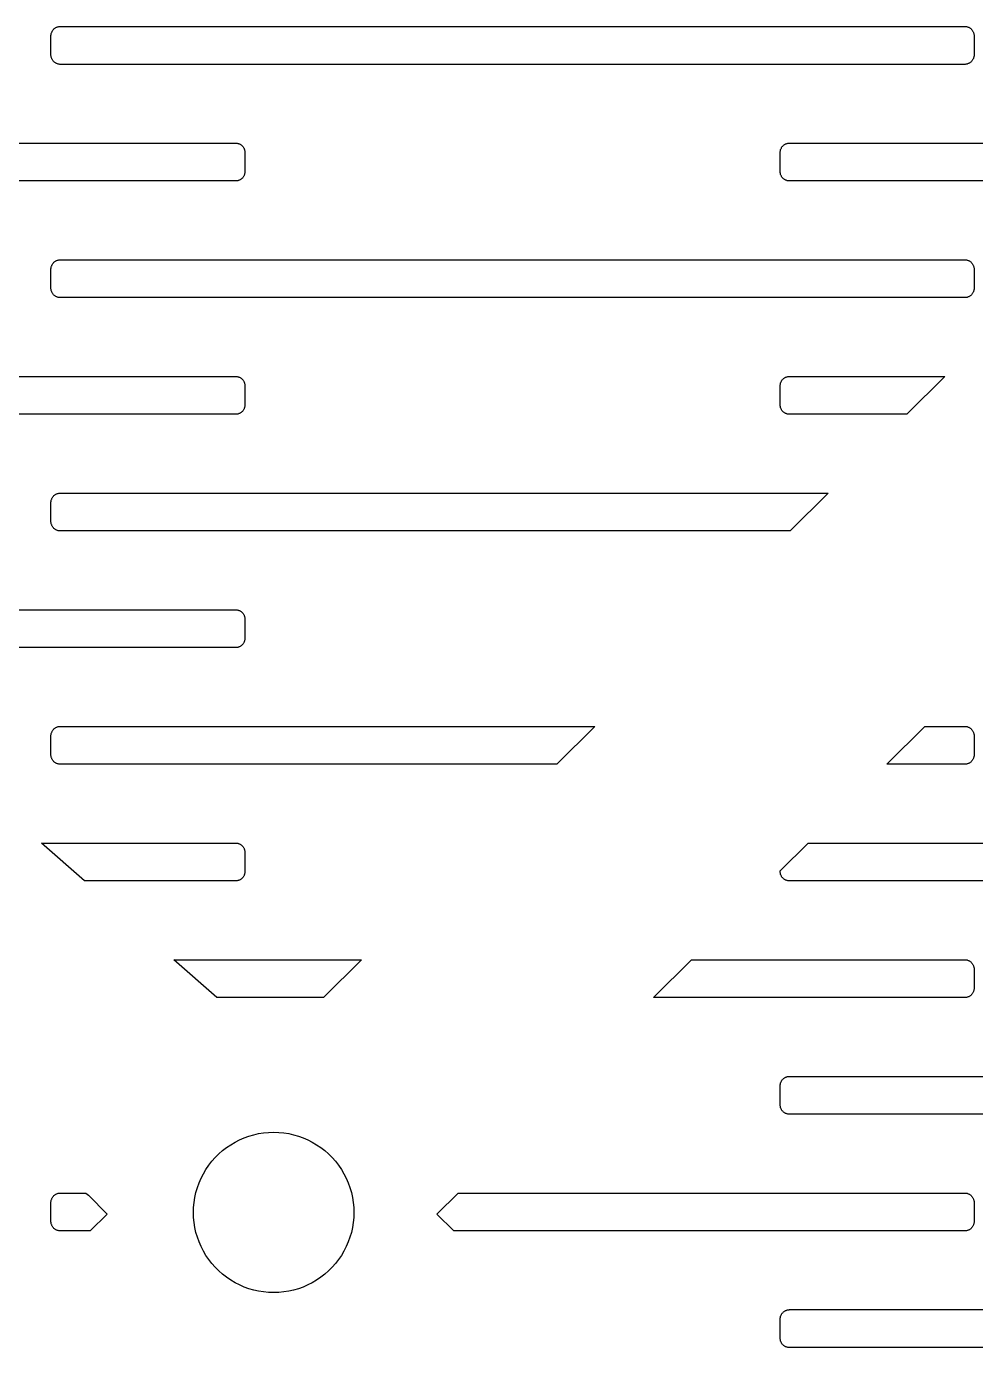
# Model space of a CAD drawing. Header units: metres. Extents: x -216 to 216, y -216 to 216.
# Drawn here: x 104.84 to 137.38, y 108.68 to 153.98 of the extents above; entities that cross this region are included whole.
import ezdxf

# ---------------------------------------------------------------- set-up
doc = ezdxf.new("R2010")
doc.units = ezdxf.units.M

msp = doc.modelspace()

# ---------------------------------------------------------------- linework, layer by layer
for p, q in [((105.678, 153.673), (105.68, 153.694)), ((105.678, 153.653), (105.678, 153.673)), ((105.678, 153.003), (105.678, 153.653)), ((105.68, 153.694), (105.684, 153.714)), ((105.684, 153.714), (105.688, 153.734)), ((105.688, 153.734), (105.694, 153.753)), ((105.694, 153.753), (105.701, 153.772)), ((105.701, 153.772), (105.709, 153.791)), ((105.709, 153.791), (105.718, 153.809)), ((105.718, 153.809), (105.728, 153.827)), ((105.728, 153.827), (105.74, 153.844)), ((105.74, 153.844), (105.752, 153.86)), ((105.752, 153.86), (105.766, 153.875)), ((105.766, 153.875), (105.78, 153.89)), ((105.78, 153.89), (105.796, 153.903)), ((105.796, 153.903), (105.812, 153.916)), ((105.812, 153.916), (105.829, 153.927)), ((105.829, 153.927), (105.846, 153.938)), ((105.846, 153.938), (105.864, 153.947)), ((105.864, 153.947), (105.883, 153.955)), ((105.883, 153.955), (105.902, 153.962)), ((105.902, 153.962), (105.922, 153.968)), ((105.922, 153.968), (105.942, 153.972)), ((105.942, 153.972), (105.962, 153.975)), ((105.962, 153.975), (105.982, 153.977)), ((105.982, 153.977), (106.003, 153.978)), ((106.003, 153.978), (137.003, 153.978)), ((137.003, 153.978), (137.023, 153.977)), ((137.023, 153.977), (137.044, 153.975)), ((137.044, 153.975), (137.064, 153.972)), ((137.064, 153.972), (137.084, 153.968)), ((137.084, 153.968), (137.103, 153.962)), ((137.103, 153.962), (137.122, 153.955)), ((137.122, 153.955), (137.141, 153.947)), ((137.141, 153.947), (137.159, 153.938)), ((137.159, 153.938), (137.177, 153.927)), ((137.177, 153.927), (137.194, 153.916)), ((137.194, 153.916), (137.21, 153.903)), ((137.21, 153.903), (137.225, 153.89)), ((137.225, 153.89), (137.24, 153.875)), ((137.24, 153.875), (137.253, 153.86)), ((137.253, 153.86), (137.266, 153.844)), ((137.266, 153.844), (137.277, 153.827)), ((137.277, 153.827), (137.288, 153.809)), ((137.288, 153.809), (137.297, 153.791)), ((137.297, 153.791), (137.305, 153.772)), ((137.305, 153.772), (137.312, 153.753)), ((137.312, 153.753), (137.318, 153.734)), ((137.318, 153.734), (137.322, 153.714)), ((137.322, 153.714), (137.325, 153.694)), ((137.325, 153.694), (137.327, 153.673)), ((137.327, 153.673), (137.328, 153.653)), ((137.328, 153.653), (137.328, 153.003)), ((105.678, 152.982), (105.678, 153.003)), ((105.68, 152.962), (105.678, 152.982)), ((105.684, 152.942), (105.68, 152.962)), ((105.688, 152.922), (105.684, 152.942)), ((105.694, 152.902), (105.688, 152.922)), ((105.701, 152.883), (105.694, 152.902)), ((105.709, 152.864), (105.701, 152.883)), ((105.718, 152.846), (105.709, 152.864)), ((105.728, 152.829), (105.718, 152.846)), ((105.74, 152.812), (105.728, 152.829)), ((105.752, 152.796), (105.74, 152.812)), ((105.766, 152.78), (105.752, 152.796)), ((105.78, 152.766), (105.766, 152.78)), ((105.796, 152.752), (105.78, 152.766)), ((105.812, 152.74), (105.796, 152.752)), ((105.829, 152.728), (105.812, 152.74)), ((105.846, 152.718), (105.829, 152.728)), ((105.864, 152.709), (105.846, 152.718)), ((105.883, 152.701), (105.864, 152.709)), ((105.902, 152.694), (105.883, 152.701)), ((105.922, 152.688), (105.902, 152.694)), ((105.942, 152.684), (105.922, 152.688)), ((105.962, 152.68), (105.942, 152.684)), ((105.982, 152.678), (105.962, 152.68)), ((106.003, 152.678), (105.982, 152.678)), ((137.003, 152.678), (106.003, 152.678)), ((137.023, 152.678), (137.003, 152.678)), ((137.044, 152.68), (137.023, 152.678)), ((137.064, 152.684), (137.044, 152.68)), ((137.084, 152.688), (137.064, 152.684)), ((137.103, 152.694), (137.084, 152.688)), ((137.122, 152.701), (137.103, 152.694)), ((137.141, 152.709), (137.122, 152.701)), ((137.159, 152.718), (137.141, 152.709)), ((137.177, 152.728), (137.159, 152.718)), ((137.194, 152.74), (137.177, 152.728)), ((137.21, 152.752), (137.194, 152.74)), ((137.225, 152.766), (137.21, 152.752)), ((137.24, 152.78), (137.225, 152.766)), ((137.253, 152.796), (137.24, 152.78)), ((137.266, 152.812), (137.253, 152.796)), ((137.277, 152.829), (137.266, 152.812)), ((137.288, 152.846), (137.277, 152.829)), ((137.297, 152.864), (137.288, 152.846)), ((137.305, 152.883), (137.297, 152.864)), ((137.312, 152.902), (137.305, 152.883)), ((137.318, 152.922), (137.312, 152.902)), ((137.322, 152.942), (137.318, 152.922)), ((137.325, 152.962), (137.322, 152.942)), ((137.327, 152.982), (137.325, 152.962)), ((137.328, 153.003), (137.327, 152.982)), ((81.0028, 149.978), (112.003, 149.978)), ((112.003, 149.978), (112.023, 149.977)), ((112.023, 149.977), (112.044, 149.975)), ((112.044, 149.975), (112.064, 149.972)), ((112.064, 149.972), (112.084, 149.968)), ((112.084, 149.968), (112.103, 149.962)), ((112.103, 149.962), (112.122, 149.955)), ((112.122, 149.955), (112.141, 149.947)), ((112.141, 149.947), (112.159, 149.938)), ((130.846, 149.938), (130.864, 149.947)), ((130.864, 149.947), (130.883, 149.955)), ((130.883, 149.955), (130.902, 149.962)), ((130.902, 149.962), (130.922, 149.968)), ((130.922, 149.968), (130.942, 149.972)), ((130.942, 149.972), (130.962, 149.975)), ((130.962, 149.975), (130.982, 149.977)), ((130.982, 149.977), (131.003, 149.978)), ((131.003, 149.978), (143.464, 149.978)), ((112.159, 149.938), (112.177, 149.927)), ((112.177, 149.927), (112.194, 149.916)), ((112.194, 149.916), (112.21, 149.903)), ((112.21, 149.903), (112.225, 149.89)), ((112.225, 149.89), (112.24, 149.875)), ((112.24, 149.875), (112.253, 149.86)), ((112.253, 149.86), (112.266, 149.844)), ((112.266, 149.844), (112.277, 149.827)), ((112.277, 149.827), (112.288, 149.809)), ((112.288, 149.809), (112.297, 149.791)), ((112.297, 149.791), (112.305, 149.772)), ((112.305, 149.772), (112.312, 149.753)), ((112.312, 149.753), (112.318, 149.734)), ((112.318, 149.734), (112.322, 149.714)), ((112.322, 149.714), (112.325, 149.694)), ((112.325, 149.694), (112.327, 149.673)), ((112.327, 149.673), (112.328, 149.653)), ((112.328, 149.653), (112.328, 149.003)), ((130.678, 149.673), (130.68, 149.694)), ((130.678, 149.653), (130.678, 149.673)), ((130.678, 149.003), (130.678, 149.653)), ((130.68, 149.694), (130.684, 149.714)), ((130.684, 149.714), (130.688, 149.734)), ((130.688, 149.734), (130.694, 149.753)), ((130.694, 149.753), (130.701, 149.772)), ((130.701, 149.772), (130.709, 149.791)), ((130.709, 149.791), (130.718, 149.809)), ((130.718, 149.809), (130.728, 149.827)), ((130.728, 149.827), (130.74, 149.844)), ((130.74, 149.844), (130.752, 149.86)), ((130.752, 149.86), (130.766, 149.875)), ((130.766, 149.875), (130.78, 149.89)), ((130.78, 149.89), (130.796, 149.903)), ((130.796, 149.903), (130.812, 149.916)), ((130.812, 149.916), (130.829, 149.927)), ((130.829, 149.927), (130.846, 149.938)), ((112.003, 148.678), (81.0028, 148.678)), ((112.023, 148.678), (112.003, 148.678)), ((112.044, 148.68), (112.023, 148.678)), ((112.064, 148.684), (112.044, 148.68)), ((112.084, 148.688), (112.064, 148.684)), ((112.103, 148.694), (112.084, 148.688)), ((112.122, 148.701), (112.103, 148.694)), ((112.141, 148.709), (112.122, 148.701)), ((112.159, 148.718), (112.141, 148.709)), ((112.177, 148.728), (112.159, 148.718)), ((112.194, 148.74), (112.177, 148.728)), ((112.21, 148.752), (112.194, 148.74)), ((112.225, 148.766), (112.21, 148.752)), ((112.24, 148.78), (112.225, 148.766)), ((112.253, 148.796), (112.24, 148.78)), ((112.266, 148.812), (112.253, 148.796)), ((112.277, 148.829), (112.266, 148.812)), ((112.288, 148.846), (112.277, 148.829)), ((112.297, 148.864), (112.288, 148.846)), ((112.305, 148.883), (112.297, 148.864)), ((112.312, 148.902), (112.305, 148.883)), ((112.318, 148.922), (112.312, 148.902)), ((112.322, 148.942), (112.318, 148.922)), ((112.325, 148.962), (112.322, 148.942)), ((112.327, 148.982), (112.325, 148.962)), ((112.328, 149.003), (112.327, 148.982)), ((130.678, 148.982), (130.678, 149.003)), ((130.68, 148.962), (130.678, 148.982)), ((130.684, 148.942), (130.68, 148.962)), ((130.688, 148.922), (130.684, 148.942)), ((130.694, 148.902), (130.688, 148.922)), ((130.701, 148.883), (130.694, 148.902)), ((130.709, 148.864), (130.701, 148.883)), ((130.718, 148.846), (130.709, 148.864)), ((130.728, 148.829), (130.718, 148.846)), ((130.74, 148.812), (130.728, 148.829)), ((130.752, 148.796), (130.74, 148.812)), ((130.766, 148.78), (130.752, 148.796)), ((130.78, 148.766), (130.766, 148.78)), ((130.796, 148.752), (130.78, 148.766)), ((130.812, 148.74), (130.796, 148.752)), ((130.829, 148.728), (130.812, 148.74)), ((130.846, 148.718), (130.829, 148.728)), ((130.864, 148.709), (130.846, 148.718)), ((130.883, 148.701), (130.864, 148.709)), ((130.902, 148.694), (130.883, 148.701)), ((130.922, 148.688), (130.902, 148.694)), ((130.942, 148.684), (130.922, 148.688)), ((130.962, 148.68), (130.942, 148.684)), ((130.982, 148.678), (130.962, 148.68)), ((131.003, 148.678), (130.982, 148.678)), ((143.021, 148.678), (131.003, 148.678)), ((105.752, 145.86), (105.766, 145.875)), ((105.766, 145.875), (105.78, 145.89)), ((105.78, 145.89), (105.796, 145.903)), ((105.796, 145.903), (105.812, 145.916)), ((105.812, 145.916), (105.829, 145.927)), ((105.829, 145.927), (105.846, 145.938)), ((105.846, 145.938), (105.864, 145.947)), ((105.864, 145.947), (105.883, 145.955)), ((105.883, 145.955), (105.902, 145.962)), ((105.902, 145.962), (105.922, 145.968)), ((105.922, 145.968), (105.942, 145.972)), ((105.942, 145.972), (105.962, 145.975)), ((105.962, 145.975), (105.982, 145.977)), ((105.982, 145.977), (106.003, 145.978)), ((106.003, 145.978), (137.003, 145.978)), ((137.003, 145.978), (137.023, 145.977)), ((137.023, 145.977), (137.044, 145.975)), ((137.044, 145.975), (137.064, 145.972)), ((137.064, 145.972), (137.084, 145.968)), ((137.084, 145.968), (137.103, 145.962)), ((137.103, 145.962), (137.122, 145.955)), ((137.122, 145.955), (137.141, 145.947)), ((137.141, 145.947), (137.159, 145.938)), ((137.159, 145.938), (137.177, 145.927)), ((137.177, 145.927), (137.194, 145.916)), ((137.194, 145.916), (137.21, 145.903)), ((137.21, 145.903), (137.225, 145.89)), ((137.225, 145.89), (137.24, 145.875)), ((137.24, 145.875), (137.253, 145.86)), ((105.678, 145.673), (105.68, 145.694)), ((105.678, 145.653), (105.678, 145.673)), ((105.678, 145.003), (105.678, 145.653)), ((105.68, 145.694), (105.684, 145.714)), ((105.684, 145.714), (105.688, 145.734)), ((105.688, 145.734), (105.694, 145.753)), ((105.694, 145.753), (105.701, 145.772)), ((105.701, 145.772), (105.709, 145.791)), ((105.709, 145.791), (105.718, 145.809)), ((105.718, 145.809), (105.728, 145.827)), ((105.728, 145.827), (105.74, 145.844)), ((105.74, 145.844), (105.752, 145.86)), ((137.253, 145.86), (137.266, 145.844)), ((137.266, 145.844), (137.277, 145.827)), ((137.277, 145.827), (137.288, 145.809)), ((137.288, 145.809), (137.297, 145.791)), ((137.297, 145.791), (137.305, 145.772)), ((137.305, 145.772), (137.312, 145.753)), ((137.312, 145.753), (137.318, 145.734)), ((137.318, 145.734), (137.322, 145.714)), ((137.322, 145.714), (137.325, 145.694)), ((137.325, 145.694), (137.327, 145.673)), ((137.327, 145.673), (137.328, 145.653)), ((137.328, 145.653), (137.328, 145.003)), ((105.678, 144.982), (105.678, 145.003)), ((105.68, 144.962), (105.678, 144.982)), ((105.684, 144.942), (105.68, 144.962)), ((137.325, 144.962), (137.322, 144.942)), ((137.327, 144.982), (137.325, 144.962)), ((137.328, 145.003), (137.327, 144.982)), ((105.688, 144.922), (105.684, 144.942)), ((105.694, 144.902), (105.688, 144.922)), ((105.701, 144.883), (105.694, 144.902)), ((105.709, 144.864), (105.701, 144.883)), ((105.718, 144.846), (105.709, 144.864)), ((105.728, 144.829), (105.718, 144.846)), ((105.74, 144.812), (105.728, 144.829)), ((105.752, 144.796), (105.74, 144.812)), ((105.766, 144.78), (105.752, 144.796)), ((105.78, 144.766), (105.766, 144.78)), ((105.796, 144.752), (105.78, 144.766)), ((105.812, 144.74), (105.796, 144.752)), ((105.829, 144.728), (105.812, 144.74)), ((105.846, 144.718), (105.829, 144.728)), ((105.864, 144.709), (105.846, 144.718)), ((105.883, 144.701), (105.864, 144.709)), ((105.902, 144.694), (105.883, 144.701)), ((105.922, 144.688), (105.902, 144.694)), ((105.942, 144.684), (105.922, 144.688)), ((105.962, 144.68), (105.942, 144.684)), ((105.982, 144.678), (105.962, 144.68)), ((106.003, 144.678), (105.982, 144.678)), ((137.003, 144.678), (106.003, 144.678)), ((137.023, 144.678), (137.003, 144.678)), ((137.044, 144.68), (137.023, 144.678)), ((137.064, 144.684), (137.044, 144.68)), ((137.084, 144.688), (137.064, 144.684)), ((137.103, 144.694), (137.084, 144.688)), ((137.122, 144.701), (137.103, 144.694)), ((137.141, 144.709), (137.122, 144.701)), ((137.159, 144.718), (137.141, 144.709)), ((137.177, 144.728), (137.159, 144.718)), ((137.194, 144.74), (137.177, 144.728)), ((137.21, 144.752), (137.194, 144.74)), ((137.225, 144.766), (137.21, 144.752)), ((137.24, 144.78), (137.225, 144.766)), ((137.253, 144.796), (137.24, 144.78)), ((137.266, 144.812), (137.253, 144.796)), ((137.277, 144.829), (137.266, 144.812)), ((137.288, 144.846), (137.277, 144.829)), ((137.297, 144.864), (137.288, 144.846)), ((137.305, 144.883), (137.297, 144.864)), ((137.312, 144.902), (137.305, 144.883)), ((137.318, 144.922), (137.312, 144.902)), ((137.322, 144.942), (137.318, 144.922)), ((82.4306, 141.978), (112.003, 141.978)), ((112.003, 141.978), (112.023, 141.977)), ((112.023, 141.977), (112.044, 141.975)), ((112.044, 141.975), (112.064, 141.972)), ((112.064, 141.972), (112.084, 141.968)), ((112.084, 141.968), (112.103, 141.962)), ((112.103, 141.962), (112.122, 141.955)), ((112.122, 141.955), (112.141, 141.947)), ((112.141, 141.947), (112.159, 141.938)), ((112.159, 141.938), (112.177, 141.927)), ((112.177, 141.927), (112.194, 141.916)), ((112.194, 141.916), (112.21, 141.903)), ((112.21, 141.903), (112.225, 141.89)), ((112.225, 141.89), (112.24, 141.875)), ((112.24, 141.875), (112.253, 141.86)), ((112.253, 141.86), (112.266, 141.844)), ((112.266, 141.844), (112.277, 141.827)), ((112.277, 141.827), (112.288, 141.809)), ((112.288, 141.809), (112.297, 141.791)), ((112.297, 141.791), (112.305, 141.772)), ((130.701, 141.772), (130.709, 141.791)), ((130.709, 141.791), (130.718, 141.809)), ((130.718, 141.809), (130.728, 141.827)), ((130.728, 141.827), (130.74, 141.844)), ((130.74, 141.844), (130.752, 141.86)), ((130.752, 141.86), (130.766, 141.875)), ((130.766, 141.875), (130.78, 141.89)), ((130.78, 141.89), (130.796, 141.903)), ((130.796, 141.903), (130.812, 141.916)), ((130.812, 141.916), (130.829, 141.927)), ((130.829, 141.927), (130.846, 141.938)), ((130.846, 141.938), (130.864, 141.947)), ((130.864, 141.947), (130.883, 141.955)), ((130.883, 141.955), (130.902, 141.962)), ((130.902, 141.962), (130.922, 141.968)), ((130.922, 141.968), (130.942, 141.972)), ((130.942, 141.972), (130.962, 141.975)), ((130.962, 141.975), (130.982, 141.977)), ((130.982, 141.977), (131.003, 141.978)), ((131.003, 141.978), (136.321, 141.978)), ((136.321, 141.978), (135.021, 140.678)), ((112.305, 141.772), (112.312, 141.753)), ((112.312, 141.753), (112.318, 141.734)), ((112.318, 141.734), (112.322, 141.714)), ((112.322, 141.714), (112.325, 141.694)), ((112.325, 141.694), (112.327, 141.673)), ((112.327, 141.673), (112.328, 141.653)), ((112.328, 141.653), (112.328, 141.003)), ((130.678, 141.673), (130.68, 141.694)), ((130.678, 141.653), (130.678, 141.673)), ((130.678, 141.003), (130.678, 141.653)), ((130.68, 141.694), (130.684, 141.714)), ((130.684, 141.714), (130.688, 141.734)), ((130.688, 141.734), (130.694, 141.753)), ((130.694, 141.753), (130.701, 141.772)), ((112.312, 140.902), (112.305, 140.883)), ((112.318, 140.922), (112.312, 140.902)), ((112.322, 140.942), (112.318, 140.922)), ((112.325, 140.962), (112.322, 140.942)), ((112.327, 140.982), (112.325, 140.962)), ((112.328, 141.003), (112.327, 140.982)), ((130.678, 140.982), (130.678, 141.003)), ((130.68, 140.962), (130.678, 140.982)), ((130.684, 140.942), (130.68, 140.962)), ((130.688, 140.922), (130.684, 140.942)), ((130.694, 140.902), (130.688, 140.922)), ((130.701, 140.883), (130.694, 140.902)), ((112.003, 140.678), (84.6288, 140.678)), ((112.023, 140.678), (112.003, 140.678)), ((112.044, 140.68), (112.023, 140.678)), ((112.064, 140.684), (112.044, 140.68)), ((112.084, 140.688), (112.064, 140.684)), ((112.103, 140.694), (112.084, 140.688)), ((112.122, 140.701), (112.103, 140.694)), ((112.141, 140.709), (112.122, 140.701)), ((112.159, 140.718), (112.141, 140.709)), ((112.177, 140.728), (112.159, 140.718)), ((112.194, 140.74), (112.177, 140.728)), ((112.21, 140.752), (112.194, 140.74)), ((112.225, 140.766), (112.21, 140.752)), ((112.24, 140.78), (112.225, 140.766)), ((112.253, 140.796), (112.24, 140.78)), ((112.266, 140.812), (112.253, 140.796)), ((112.277, 140.829), (112.266, 140.812)), ((112.288, 140.846), (112.277, 140.829)), ((112.297, 140.864), (112.288, 140.846)), ((112.305, 140.883), (112.297, 140.864)), ((130.709, 140.864), (130.701, 140.883)), ((130.718, 140.846), (130.709, 140.864)), ((130.728, 140.829), (130.718, 140.846)), ((130.74, 140.812), (130.728, 140.829)), ((130.752, 140.796), (130.74, 140.812)), ((130.766, 140.78), (130.752, 140.796)), ((130.78, 140.766), (130.766, 140.78)), ((130.796, 140.752), (130.78, 140.766)), ((130.812, 140.74), (130.796, 140.752)), ((130.829, 140.728), (130.812, 140.74)), ((130.846, 140.718), (130.829, 140.728)), ((130.864, 140.709), (130.846, 140.718)), ((130.883, 140.701), (130.864, 140.709)), ((130.902, 140.694), (130.883, 140.701)), ((130.922, 140.688), (130.902, 140.694)), ((130.942, 140.684), (130.922, 140.688)), ((130.962, 140.68), (130.942, 140.684)), ((130.982, 140.678), (130.962, 140.68)), ((131.003, 140.678), (130.982, 140.678)), ((135.021, 140.678), (131.003, 140.678)), ((105.68, 137.694), (105.684, 137.714)), ((105.684, 137.714), (105.688, 137.734)), ((105.688, 137.734), (105.694, 137.753)), ((105.694, 137.753), (105.701, 137.772)), ((105.701, 137.772), (105.709, 137.791)), ((105.709, 137.791), (105.718, 137.809)), ((105.718, 137.809), (105.728, 137.827)), ((105.728, 137.827), (105.74, 137.844)), ((105.74, 137.844), (105.752, 137.86)), ((105.752, 137.86), (105.766, 137.875)), ((105.766, 137.875), (105.78, 137.89)), ((105.78, 137.89), (105.796, 137.903)), ((105.796, 137.903), (105.812, 137.916)), ((105.812, 137.916), (105.829, 137.927)), ((105.829, 137.927), (105.846, 137.938)), ((105.846, 137.938), (105.864, 137.947)), ((105.864, 137.947), (105.883, 137.955)), ((105.883, 137.955), (105.902, 137.962)), ((105.902, 137.962), (105.922, 137.968)), ((105.922, 137.968), (105.942, 137.972)), ((105.942, 137.972), (105.962, 137.975)), ((105.962, 137.975), (105.982, 137.977)), ((105.982, 137.977), (106.003, 137.978)), ((106.003, 137.978), (132.321, 137.978)), ((132.321, 137.978), (131.021, 136.678)), ((105.678, 137.673), (105.68, 137.694)), ((105.678, 137.653), (105.678, 137.673)), ((105.678, 137.003), (105.678, 137.653)), ((105.678, 136.982), (105.678, 137.003)), ((105.68, 136.962), (105.678, 136.982)), ((105.684, 136.942), (105.68, 136.962)), ((105.688, 136.922), (105.684, 136.942)), ((105.694, 136.902), (105.688, 136.922)), ((105.701, 136.883), (105.694, 136.902)), ((105.709, 136.864), (105.701, 136.883)), ((105.718, 136.846), (105.709, 136.864)), ((105.728, 136.829), (105.718, 136.846)), ((105.74, 136.812), (105.728, 136.829)), ((105.752, 136.796), (105.74, 136.812)), ((105.766, 136.78), (105.752, 136.796)), ((105.78, 136.766), (105.766, 136.78)), ((105.796, 136.752), (105.78, 136.766)), ((105.812, 136.74), (105.796, 136.752)), ((105.829, 136.728), (105.812, 136.74)), ((105.846, 136.718), (105.829, 136.728)), ((105.864, 136.709), (105.846, 136.718)), ((105.883, 136.701), (105.864, 136.709)), ((105.902, 136.694), (105.883, 136.701)), ((105.922, 136.688), (105.902, 136.694)), ((105.942, 136.684), (105.922, 136.688)), ((105.962, 136.68), (105.942, 136.684)), ((105.982, 136.678), (105.962, 136.68)), ((106.003, 136.678), (105.982, 136.678)), ((131.021, 136.678), (106.003, 136.678)), ((94.9262, 133.978), (112.003, 133.978)), ((112.003, 133.978), (112.023, 133.977)), ((112.023, 133.977), (112.044, 133.975)), ((112.044, 133.975), (112.064, 133.972)), ((112.064, 133.972), (112.084, 133.968)), ((112.084, 133.968), (112.103, 133.962)), ((112.103, 133.962), (112.122, 133.955)), ((112.122, 133.955), (112.141, 133.947)), ((112.141, 133.947), (112.159, 133.938)), ((112.159, 133.938), (112.177, 133.927)), ((112.177, 133.927), (112.194, 133.916)), ((112.194, 133.916), (112.21, 133.903)), ((112.21, 133.903), (112.225, 133.89)), ((112.225, 133.89), (112.24, 133.875)), ((112.24, 133.875), (112.253, 133.86)), ((112.253, 133.86), (112.266, 133.844)), ((112.266, 133.844), (112.277, 133.827)), ((112.277, 133.827), (112.288, 133.809)), ((112.288, 133.809), (112.297, 133.791)), ((112.297, 133.791), (112.305, 133.772)), ((112.305, 133.772), (112.312, 133.753)), ((112.312, 133.753), (112.318, 133.734)), ((112.318, 133.734), (112.322, 133.714)), ((112.322, 133.714), (112.325, 133.694)), ((112.325, 133.694), (112.327, 133.673)), ((112.327, 133.673), (112.328, 133.653)), ((112.328, 133.653), (112.328, 133.003)), ((112.194, 132.74), (112.177, 132.728)), ((112.21, 132.752), (112.194, 132.74)), ((112.225, 132.766), (112.21, 132.752)), ((112.24, 132.78), (112.225, 132.766)), ((112.253, 132.796), (112.24, 132.78)), ((112.266, 132.812), (112.253, 132.796)), ((112.277, 132.829), (112.266, 132.812)), ((112.288, 132.846), (112.277, 132.829)), ((112.297, 132.864), (112.288, 132.846)), ((112.305, 132.883), (112.297, 132.864)), ((112.312, 132.902), (112.305, 132.883)), ((112.318, 132.922), (112.312, 132.902)), ((112.322, 132.942), (112.318, 132.922)), ((112.325, 132.962), (112.322, 132.942)), ((112.327, 132.982), (112.325, 132.962)), ((112.328, 133.003), (112.327, 132.982)), ((112.003, 132.678), (96.8023, 132.678)), ((112.023, 132.678), (112.003, 132.678)), ((112.044, 132.68), (112.023, 132.678)), ((112.064, 132.684), (112.044, 132.68)), ((112.084, 132.688), (112.064, 132.684)), ((112.103, 132.694), (112.084, 132.688)), ((112.122, 132.701), (112.103, 132.694)), ((112.141, 132.709), (112.122, 132.701)), ((112.159, 132.718), (112.141, 132.709)), ((112.177, 132.728), (112.159, 132.718)), ((105.678, 129.673), (105.68, 129.694)), ((105.678, 129.653), (105.678, 129.673)), ((105.678, 129.003), (105.678, 129.653)), ((105.68, 129.694), (105.684, 129.714)), ((105.684, 129.714), (105.688, 129.734)), ((105.688, 129.734), (105.694, 129.753)), ((105.694, 129.753), (105.701, 129.772)), ((105.701, 129.772), (105.709, 129.791)), ((105.709, 129.791), (105.718, 129.809)), ((105.718, 129.809), (105.728, 129.827)), ((105.728, 129.827), (105.74, 129.844)), ((105.74, 129.844), (105.752, 129.86)), ((105.752, 129.86), (105.766, 129.875)), ((105.766, 129.875), (105.78, 129.89)), ((105.78, 129.89), (105.796, 129.903)), ((105.796, 129.903), (105.812, 129.916)), ((105.812, 129.916), (105.829, 129.927)), ((105.829, 129.927), (105.846, 129.938)), ((105.846, 129.938), (105.864, 129.947)), ((105.864, 129.947), (105.883, 129.955)), ((105.883, 129.955), (105.902, 129.962)), ((105.902, 129.962), (105.922, 129.968)), ((105.922, 129.968), (105.942, 129.972)), ((105.942, 129.972), (105.962, 129.975)), ((105.962, 129.975), (105.982, 129.977)), ((105.982, 129.977), (106.003, 129.978)), ((106.003, 129.978), (124.321, 129.978)), ((124.321, 129.978), (123.021, 128.678)), ((134.335, 128.678), (135.635, 129.978)), ((135.635, 129.978), (137.003, 129.978)), ((137.003, 129.978), (137.023, 129.977)), ((137.023, 129.977), (137.044, 129.975)), ((137.044, 129.975), (137.064, 129.972)), ((137.064, 129.972), (137.084, 129.968)), ((137.084, 129.968), (137.103, 129.962)), ((137.103, 129.962), (137.122, 129.955)), ((137.122, 129.955), (137.141, 129.947)), ((137.141, 129.947), (137.159, 129.938)), ((137.159, 129.938), (137.177, 129.927)), ((137.177, 129.927), (137.194, 129.916)), ((137.194, 129.916), (137.21, 129.903)), ((137.21, 129.903), (137.225, 129.89)), ((137.225, 129.89), (137.24, 129.875)), ((137.24, 129.875), (137.253, 129.86)), ((137.253, 129.86), (137.266, 129.844)), ((137.266, 129.844), (137.277, 129.827)), ((137.277, 129.827), (137.288, 129.809)), ((137.288, 129.809), (137.297, 129.791)), ((137.297, 129.791), (137.305, 129.772)), ((137.305, 129.772), (137.312, 129.753)), ((137.312, 129.753), (137.318, 129.734)), ((137.318, 129.734), (137.322, 129.714)), ((137.322, 129.714), (137.325, 129.694)), ((137.325, 129.694), (137.327, 129.673)), ((137.327, 129.673), (137.328, 129.653)), ((137.328, 129.653), (137.328, 129.003)), ((105.678, 128.982), (105.678, 129.003)), ((105.68, 128.962), (105.678, 128.982)), ((105.684, 128.942), (105.68, 128.962)), ((105.688, 128.922), (105.684, 128.942)), ((105.694, 128.902), (105.688, 128.922)), ((105.701, 128.883), (105.694, 128.902)), ((105.709, 128.864), (105.701, 128.883)), ((105.718, 128.846), (105.709, 128.864)), ((105.728, 128.829), (105.718, 128.846)), ((105.74, 128.812), (105.728, 128.829)), ((105.752, 128.796), (105.74, 128.812)), ((105.766, 128.78), (105.752, 128.796)), ((105.78, 128.766), (105.766, 128.78)), ((105.796, 128.752), (105.78, 128.766)), ((105.812, 128.74), (105.796, 128.752)), ((105.829, 128.728), (105.812, 128.74)), ((105.846, 128.718), (105.829, 128.728)), ((105.864, 128.709), (105.846, 128.718)), ((105.883, 128.701), (105.864, 128.709)), ((105.902, 128.694), (105.883, 128.701)), ((105.922, 128.688), (105.902, 128.694)), ((105.942, 128.684), (105.922, 128.688)), ((105.962, 128.68), (105.942, 128.684)), ((105.982, 128.678), (105.962, 128.68)), ((106.003, 128.678), (105.982, 128.678)), ((123.021, 128.678), (106.003, 128.678)), ((137.003, 128.678), (134.335, 128.678)), ((137.023, 128.678), (137.003, 128.678)), ((137.044, 128.68), (137.023, 128.678)), ((137.064, 128.684), (137.044, 128.68)), ((137.084, 128.688), (137.064, 128.684)), ((137.103, 128.694), (137.084, 128.688)), ((137.122, 128.701), (137.103, 128.694)), ((137.141, 128.709), (137.122, 128.701)), ((137.159, 128.718), (137.141, 128.709)), ((137.177, 128.728), (137.159, 128.718)), ((137.194, 128.74), (137.177, 128.728)), ((137.21, 128.752), (137.194, 128.74)), ((137.225, 128.766), (137.21, 128.752)), ((137.24, 128.78), (137.225, 128.766)), ((137.253, 128.796), (137.24, 128.78)), ((137.266, 128.812), (137.253, 128.796)), ((137.277, 128.829), (137.266, 128.812)), ((137.288, 128.846), (137.277, 128.829)), ((137.297, 128.864), (137.288, 128.846)), ((137.305, 128.883), (137.297, 128.864)), ((137.312, 128.902), (137.305, 128.883)), ((137.318, 128.922), (137.312, 128.902)), ((137.322, 128.942), (137.318, 128.922)), ((137.325, 128.962), (137.322, 128.942)), ((137.327, 128.982), (137.325, 128.962)), ((137.328, 129.003), (137.327, 128.982)), ((106.825, 124.678), (105.35, 125.978)), ((105.35, 125.978), (112.003, 125.978)), ((112.003, 125.978), (112.023, 125.977)), ((112.023, 125.977), (112.044, 125.975)), ((112.044, 125.975), (112.064, 125.972)), ((112.064, 125.972), (112.084, 125.968)), ((112.084, 125.968), (112.103, 125.962)), ((112.103, 125.962), (112.122, 125.955)), ((112.122, 125.955), (112.141, 125.947)), ((112.141, 125.947), (112.159, 125.938)), ((112.159, 125.938), (112.177, 125.927)), ((130.678, 125.021), (131.635, 125.978)), ((131.635, 125.978), (162.003, 125.978)), ((112.177, 125.927), (112.194, 125.916)), ((112.194, 125.916), (112.21, 125.903)), ((112.21, 125.903), (112.225, 125.89)), ((112.225, 125.89), (112.24, 125.875)), ((112.24, 125.875), (112.253, 125.86)), ((112.253, 125.86), (112.266, 125.844)), ((112.266, 125.844), (112.277, 125.827)), ((112.277, 125.827), (112.288, 125.809)), ((112.288, 125.809), (112.297, 125.791)), ((112.297, 125.791), (112.305, 125.772)), ((112.305, 125.772), (112.312, 125.753)), ((112.312, 125.753), (112.318, 125.734)), ((112.318, 125.734), (112.322, 125.714)), ((112.322, 125.714), (112.325, 125.694)), ((112.325, 125.694), (112.327, 125.673)), ((112.327, 125.673), (112.328, 125.653)), ((112.328, 125.653), (112.328, 125.003)), ((112.003, 124.678), (106.825, 124.678)), ((112.023, 124.678), (112.003, 124.678)), ((112.044, 124.68), (112.023, 124.678)), ((112.064, 124.684), (112.044, 124.68)), ((112.084, 124.688), (112.064, 124.684)), ((112.103, 124.694), (112.084, 124.688)), ((112.122, 124.701), (112.103, 124.694)), ((112.141, 124.709), (112.122, 124.701)), ((112.159, 124.718), (112.141, 124.709)), ((112.177, 124.728), (112.159, 124.718)), ((112.194, 124.74), (112.177, 124.728)), ((112.21, 124.752), (112.194, 124.74)), ((112.225, 124.766), (112.21, 124.752)), ((112.24, 124.78), (112.225, 124.766)), ((112.253, 124.796), (112.24, 124.78)), ((112.266, 124.812), (112.253, 124.796)), ((112.277, 124.829), (112.266, 124.812)), ((112.288, 124.846), (112.277, 124.829)), ((112.297, 124.864), (112.288, 124.846)), ((112.305, 124.883), (112.297, 124.864)), ((112.312, 124.902), (112.305, 124.883)), ((112.318, 124.922), (112.312, 124.902)), ((112.322, 124.942), (112.318, 124.922)), ((112.325, 124.962), (112.322, 124.942)), ((112.327, 124.982), (112.325, 124.962)), ((112.328, 125.003), (112.327, 124.982)), ((130.678, 125.003), (130.678, 125.021)), ((130.678, 124.982), (130.678, 125.003)), ((130.68, 124.962), (130.678, 124.982)), ((130.684, 124.942), (130.68, 124.962)), ((130.688, 124.922), (130.684, 124.942)), ((130.694, 124.902), (130.688, 124.922)), ((130.701, 124.883), (130.694, 124.902)), ((130.709, 124.864), (130.701, 124.883)), ((130.718, 124.846), (130.709, 124.864)), ((130.728, 124.829), (130.718, 124.846)), ((130.74, 124.812), (130.728, 124.829)), ((130.752, 124.796), (130.74, 124.812)), ((130.766, 124.78), (130.752, 124.796)), ((130.78, 124.766), (130.766, 124.78)), ((130.796, 124.752), (130.78, 124.766)), ((130.812, 124.74), (130.796, 124.752)), ((130.829, 124.728), (130.812, 124.74)), ((130.846, 124.718), (130.829, 124.728)), ((130.864, 124.709), (130.846, 124.718)), ((130.883, 124.701), (130.864, 124.709)), ((130.902, 124.694), (130.883, 124.701)), ((130.922, 124.688), (130.902, 124.694)), ((130.942, 124.684), (130.922, 124.688)), ((130.962, 124.68), (130.942, 124.684)), ((130.982, 124.678), (130.962, 124.68)), ((131.003, 124.678), (130.982, 124.678)), ((162.003, 124.678), (131.003, 124.678)), ((111.362, 120.678), (109.888, 121.978)), ((109.888, 121.978), (116.321, 121.978)), ((116.321, 121.978), (115.021, 120.678)), ((126.335, 120.678), (127.635, 121.978)), ((127.635, 121.978), (137.003, 121.978)), ((137.003, 121.978), (137.023, 121.977)), ((137.023, 121.977), (137.044, 121.975)), ((137.044, 121.975), (137.064, 121.972)), ((137.064, 121.972), (137.084, 121.968)), ((137.084, 121.968), (137.103, 121.962)), ((137.103, 121.962), (137.122, 121.955)), ((137.122, 121.955), (137.141, 121.947)), ((137.141, 121.947), (137.159, 121.938)), ((137.159, 121.938), (137.177, 121.927)), ((137.177, 121.927), (137.194, 121.916)), ((137.194, 121.916), (137.21, 121.903)), ((137.21, 121.903), (137.225, 121.89)), ((137.225, 121.89), (137.24, 121.875)), ((137.24, 121.875), (137.253, 121.86)), ((137.253, 121.86), (137.266, 121.844)), ((137.266, 121.844), (137.277, 121.827)), ((137.277, 121.827), (137.288, 121.809)), ((137.288, 121.809), (137.297, 121.791)), ((137.297, 121.791), (137.305, 121.772)), ((137.305, 121.772), (137.312, 121.753)), ((137.312, 121.753), (137.318, 121.734)), ((137.318, 121.734), (137.322, 121.714)), ((137.322, 121.714), (137.325, 121.694)), ((137.325, 121.694), (137.327, 121.673)), ((137.327, 121.673), (137.328, 121.653)), ((137.328, 121.653), (137.328, 121.003)), ((137.325, 120.962), (137.322, 120.942)), ((137.327, 120.982), (137.325, 120.962)), ((137.328, 121.003), (137.327, 120.982)), ((115.021, 120.678), (111.362, 120.678)), ((137.003, 120.678), (126.335, 120.678)), ((137.023, 120.678), (137.003, 120.678)), ((137.044, 120.68), (137.023, 120.678)), ((137.064, 120.684), (137.044, 120.68)), ((137.084, 120.688), (137.064, 120.684)), ((137.103, 120.694), (137.084, 120.688)), ((137.122, 120.701), (137.103, 120.694)), ((137.141, 120.709), (137.122, 120.701)), ((137.159, 120.718), (137.141, 120.709)), ((137.177, 120.728), (137.159, 120.718)), ((137.194, 120.74), (137.177, 120.728)), ((137.21, 120.752), (137.194, 120.74)), ((137.225, 120.766), (137.21, 120.752)), ((137.24, 120.78), (137.225, 120.766)), ((137.253, 120.796), (137.24, 120.78)), ((137.266, 120.812), (137.253, 120.796)), ((137.277, 120.829), (137.266, 120.812)), ((137.288, 120.846), (137.277, 120.829)), ((137.297, 120.864), (137.288, 120.846)), ((137.305, 120.883), (137.297, 120.864)), ((137.312, 120.902), (137.305, 120.883)), ((137.318, 120.922), (137.312, 120.902)), ((137.322, 120.942), (137.318, 120.922)), ((130.701, 117.772), (130.709, 117.791)), ((130.709, 117.791), (130.718, 117.809)), ((130.718, 117.809), (130.728, 117.827)), ((130.728, 117.827), (130.74, 117.844)), ((130.74, 117.844), (130.752, 117.86)), ((130.752, 117.86), (130.766, 117.875)), ((130.766, 117.875), (130.78, 117.89)), ((130.78, 117.89), (130.796, 117.903)), ((130.796, 117.903), (130.812, 117.916)), ((130.812, 117.916), (130.829, 117.927)), ((130.829, 117.927), (130.846, 117.938)), ((130.846, 117.938), (130.864, 117.947)), ((130.864, 117.947), (130.883, 117.955)), ((130.883, 117.955), (130.902, 117.962)), ((130.902, 117.962), (130.922, 117.968)), ((130.922, 117.968), (130.942, 117.972)), ((130.942, 117.972), (130.962, 117.975)), ((130.962, 117.975), (130.982, 117.977)), ((130.982, 117.977), (131.003, 117.978)), ((131.003, 117.978), (162.003, 117.978)), ((130.678, 117.673), (130.68, 117.694)), ((130.678, 117.653), (130.678, 117.673)), ((130.678, 117.003), (130.678, 117.653)), ((130.68, 117.694), (130.684, 117.714)), ((130.684, 117.714), (130.688, 117.734)), ((130.688, 117.734), (130.694, 117.753)), ((130.694, 117.753), (130.701, 117.772)), ((130.678, 116.982), (130.678, 117.003)), ((130.68, 116.962), (130.678, 116.982)), ((130.684, 116.942), (130.68, 116.962)), ((130.688, 116.922), (130.684, 116.942)), ((130.694, 116.902), (130.688, 116.922)), ((130.701, 116.883), (130.694, 116.902)), ((130.709, 116.864), (130.701, 116.883)), ((130.718, 116.846), (130.709, 116.864)), ((130.728, 116.829), (130.718, 116.846)), ((130.74, 116.812), (130.728, 116.829)), ((130.752, 116.796), (130.74, 116.812)), ((130.766, 116.78), (130.752, 116.796)), ((130.78, 116.766), (130.766, 116.78)), ((130.796, 116.752), (130.78, 116.766)), ((130.812, 116.74), (130.796, 116.752)), ((130.829, 116.728), (130.812, 116.74)), ((130.846, 116.718), (130.829, 116.728)), ((130.864, 116.709), (130.846, 116.718)), ((130.883, 116.701), (130.864, 116.709)), ((130.902, 116.694), (130.883, 116.701)), ((130.922, 116.688), (130.902, 116.694)), ((130.942, 116.684), (130.922, 116.688)), ((130.962, 116.68), (130.942, 116.684)), ((130.982, 116.678), (130.962, 116.68)), ((131.003, 116.678), (130.982, 116.678)), ((162.003, 116.678), (131.003, 116.678)), ((112.463, 115.928), (112.628, 115.976)), ((112.628, 115.976), (112.797, 116.014)), ((112.797, 116.014), (112.968, 116.041)), ((112.968, 116.041), (113.14, 116.057)), ((113.14, 116.057), (113.312, 116.062)), ((113.312, 116.062), (113.485, 116.057)), ((113.485, 116.057), (113.657, 116.041)), ((113.657, 116.041), (113.828, 116.014)), ((113.828, 116.014), (113.996, 115.976)), ((113.996, 115.976), (114.162, 115.928)), ((111.559, 115.431), (111.696, 115.537)), ((111.696, 115.537), (111.839, 115.634)), ((111.839, 115.634), (111.988, 115.722)), ((111.988, 115.722), (112.141, 115.801)), ((112.141, 115.801), (112.3, 115.869)), ((112.3, 115.869), (112.463, 115.928)), ((114.162, 115.928), (114.325, 115.869)), ((114.325, 115.869), (114.483, 115.801)), ((114.483, 115.801), (114.637, 115.722)), ((114.637, 115.722), (114.786, 115.634)), ((114.786, 115.634), (114.929, 115.537)), ((114.929, 115.537), (115.065, 115.431)), ((111.088, 114.929), (111.193, 115.065)), ((111.193, 115.065), (111.308, 115.195)), ((111.308, 115.195), (111.43, 115.317)), ((111.43, 115.317), (111.559, 115.431)), ((115.065, 115.431), (115.195, 115.317)), ((115.195, 115.317), (115.317, 115.195)), ((115.317, 115.195), (115.431, 115.065)), ((115.431, 115.065), (115.537, 114.929)), ((110.824, 114.483), (110.903, 114.637)), ((110.903, 114.637), (110.99, 114.786)), ((110.99, 114.786), (111.088, 114.929)), ((115.537, 114.929), (115.634, 114.786)), ((115.634, 114.786), (115.722, 114.637)), ((115.722, 114.637), (115.801, 114.483)), ((110.649, 113.996), (110.697, 114.162)), ((110.697, 114.162), (110.755, 114.325)), ((110.755, 114.325), (110.824, 114.483)), ((115.801, 114.483), (115.869, 114.325)), ((115.869, 114.325), (115.928, 114.162)), ((115.928, 114.162), (115.976, 113.996)), ((105.68, 113.694), (105.684, 113.714)), ((105.684, 113.714), (105.688, 113.734)), ((105.688, 113.734), (105.694, 113.753)), ((105.694, 113.753), (105.701, 113.772)), ((105.701, 113.772), (105.709, 113.791)), ((105.709, 113.791), (105.718, 113.809)), ((105.718, 113.809), (105.728, 113.827)), ((105.728, 113.827), (105.74, 113.844)), ((105.74, 113.844), (105.752, 113.86)), ((105.752, 113.86), (105.766, 113.875)), ((105.766, 113.875), (105.78, 113.89)), ((105.78, 113.89), (105.796, 113.903)), ((105.796, 113.903), (105.812, 113.916)), ((105.812, 113.916), (105.829, 113.927)), ((105.829, 113.927), (105.846, 113.938)), ((105.846, 113.938), (105.864, 113.947)), ((105.864, 113.947), (105.883, 113.955)), ((105.883, 113.955), (105.902, 113.962)), ((105.902, 113.962), (105.922, 113.968)), ((105.922, 113.968), (105.942, 113.972)), ((105.942, 113.972), (105.962, 113.975)), ((105.962, 113.975), (105.982, 113.977)), ((105.982, 113.977), (106.003, 113.978)), ((106.003, 113.978), (106.871, 113.978)), ((106.871, 113.978), (106.959, 113.9)), ((106.959, 113.9), (107.601, 113.258)), ((110.584, 113.657), (110.611, 113.828)), ((110.611, 113.828), (110.649, 113.996)), ((115.976, 113.996), (116.014, 113.828)), ((116.014, 113.828), (116.041, 113.657)), ((118.912, 113.255), (119.635, 113.978)), ((119.635, 113.978), (137.003, 113.978)), ((137.003, 113.978), (137.023, 113.977)), ((137.023, 113.977), (137.044, 113.975)), ((137.044, 113.975), (137.064, 113.972)), ((137.064, 113.972), (137.084, 113.968)), ((137.084, 113.968), (137.103, 113.962)), ((137.103, 113.962), (137.122, 113.955)), ((137.122, 113.955), (137.141, 113.947)), ((137.141, 113.947), (137.159, 113.938)), ((137.159, 113.938), (137.177, 113.927)), ((137.177, 113.927), (137.194, 113.916)), ((137.194, 113.916), (137.21, 113.903)), ((137.21, 113.903), (137.225, 113.89)), ((137.225, 113.89), (137.24, 113.875)), ((137.24, 113.875), (137.253, 113.86)), ((137.253, 113.86), (137.266, 113.844)), ((137.266, 113.844), (137.277, 113.827)), ((137.277, 113.827), (137.288, 113.809)), ((137.288, 113.809), (137.297, 113.791)), ((137.297, 113.791), (137.305, 113.772)), ((137.305, 113.772), (137.312, 113.753)), ((137.312, 113.753), (137.318, 113.734)), ((137.318, 113.734), (137.322, 113.714)), ((137.322, 113.714), (137.325, 113.694)), ((105.678, 113.673), (105.68, 113.694)), ((105.678, 113.653), (105.678, 113.673)), ((105.678, 113.003), (105.678, 113.653)), ((107.601, 113.258), (107.021, 112.678)), ((110.562, 113.312), (110.568, 113.485)), ((110.568, 113.14), (110.562, 113.312)), ((110.568, 113.485), (110.584, 113.657)), ((116.041, 113.657), (116.057, 113.485)), ((116.057, 113.485), (116.062, 113.312)), ((116.062, 113.312), (116.057, 113.14)), ((119.489, 112.678), (118.912, 113.255)), ((137.325, 113.694), (137.327, 113.673)), ((137.327, 113.673), (137.328, 113.653)), ((137.328, 113.653), (137.328, 113.003)), ((105.678, 112.982), (105.678, 113.003)), ((105.68, 112.962), (105.678, 112.982)), ((105.684, 112.942), (105.68, 112.962)), ((105.688, 112.922), (105.684, 112.942)), ((105.694, 112.902), (105.688, 112.922)), ((105.701, 112.883), (105.694, 112.902)), ((105.709, 112.864), (105.701, 112.883)), ((105.718, 112.846), (105.709, 112.864)), ((105.728, 112.829), (105.718, 112.846)), ((105.74, 112.812), (105.728, 112.829)), ((105.752, 112.796), (105.74, 112.812)), ((110.584, 112.968), (110.568, 113.14)), ((110.611, 112.797), (110.584, 112.968)), ((116.041, 112.968), (116.014, 112.797)), ((116.057, 113.14), (116.041, 112.968)), ((137.266, 112.812), (137.253, 112.796)), ((137.277, 112.829), (137.266, 112.812)), ((137.288, 112.846), (137.277, 112.829)), ((137.297, 112.864), (137.288, 112.846)), ((137.305, 112.883), (137.297, 112.864)), ((137.312, 112.902), (137.305, 112.883)), ((137.318, 112.922), (137.312, 112.902)), ((137.322, 112.942), (137.318, 112.922)), ((137.325, 112.962), (137.322, 112.942)), ((137.327, 112.982), (137.325, 112.962)), ((137.328, 113.003), (137.327, 112.982)), ((105.766, 112.78), (105.752, 112.796)), ((105.78, 112.766), (105.766, 112.78)), ((105.796, 112.752), (105.78, 112.766)), ((105.812, 112.74), (105.796, 112.752)), ((105.829, 112.728), (105.812, 112.74)), ((105.846, 112.718), (105.829, 112.728)), ((105.864, 112.709), (105.846, 112.718)), ((105.883, 112.701), (105.864, 112.709)), ((105.902, 112.694), (105.883, 112.701)), ((105.922, 112.688), (105.902, 112.694)), ((105.942, 112.684), (105.922, 112.688)), ((105.962, 112.68), (105.942, 112.684)), ((105.982, 112.678), (105.962, 112.68)), ((106.003, 112.678), (105.982, 112.678)), ((107.021, 112.678), (106.003, 112.678)), ((110.649, 112.628), (110.611, 112.797)), ((110.697, 112.463), (110.649, 112.628)), ((110.755, 112.3), (110.697, 112.463)), ((115.928, 112.463), (115.869, 112.3)), ((115.976, 112.628), (115.928, 112.463)), ((116.014, 112.797), (115.976, 112.628)), ((137.003, 112.678), (119.489, 112.678)), ((137.023, 112.678), (137.003, 112.678)), ((137.044, 112.68), (137.023, 112.678)), ((137.064, 112.684), (137.044, 112.68)), ((137.084, 112.688), (137.064, 112.684)), ((137.103, 112.694), (137.084, 112.688)), ((137.122, 112.701), (137.103, 112.694)), ((137.141, 112.709), (137.122, 112.701)), ((137.159, 112.718), (137.141, 112.709)), ((137.177, 112.728), (137.159, 112.718)), ((137.194, 112.74), (137.177, 112.728)), ((137.21, 112.752), (137.194, 112.74)), ((137.225, 112.766), (137.21, 112.752)), ((137.24, 112.78), (137.225, 112.766)), ((137.253, 112.796), (137.24, 112.78)), ((110.824, 112.141), (110.755, 112.3)), ((110.903, 111.988), (110.824, 112.141)), ((110.99, 111.839), (110.903, 111.988)), ((115.722, 111.988), (115.634, 111.839)), ((115.801, 112.141), (115.722, 111.988)), ((115.869, 112.3), (115.801, 112.141)), ((111.088, 111.696), (110.99, 111.839)), ((111.193, 111.559), (111.088, 111.696)), ((111.308, 111.43), (111.193, 111.559)), ((115.431, 111.559), (115.317, 111.43)), ((115.537, 111.696), (115.431, 111.559)), ((115.634, 111.839), (115.537, 111.696)), ((111.43, 111.308), (111.308, 111.43)), ((111.559, 111.193), (111.43, 111.308)), ((111.696, 111.088), (111.559, 111.193)), ((111.839, 110.99), (111.696, 111.088)), ((111.988, 110.903), (111.839, 110.99)), ((114.786, 110.99), (114.637, 110.903)), ((114.929, 111.088), (114.786, 110.99)), ((115.065, 111.193), (114.929, 111.088)), ((115.195, 111.308), (115.065, 111.193)), ((115.317, 111.43), (115.195, 111.308)), ((112.141, 110.824), (111.988, 110.903)), ((112.3, 110.755), (112.141, 110.824)), ((112.463, 110.697), (112.3, 110.755)), ((112.628, 110.649), (112.463, 110.697)), ((112.797, 110.611), (112.628, 110.649)), ((112.968, 110.584), (112.797, 110.611)), ((113.14, 110.568), (112.968, 110.584)), ((113.312, 110.562), (113.14, 110.568)), ((113.485, 110.568), (113.312, 110.562)), ((113.657, 110.584), (113.485, 110.568)), ((113.828, 110.611), (113.657, 110.584)), ((113.996, 110.649), (113.828, 110.611)), ((114.162, 110.697), (113.996, 110.649)), ((114.325, 110.755), (114.162, 110.697)), ((114.483, 110.824), (114.325, 110.755)), ((114.637, 110.903), (114.483, 110.824)), ((130.678, 109.673), (130.68, 109.694)), ((130.678, 109.653), (130.678, 109.673)), ((130.678, 109.003), (130.678, 109.653)), ((130.68, 109.694), (130.684, 109.714)), ((130.684, 109.714), (130.688, 109.734)), ((130.688, 109.734), (130.694, 109.753)), ((130.694, 109.753), (130.701, 109.772)), ((130.701, 109.772), (130.709, 109.791)), ((130.709, 109.791), (130.718, 109.809)), ((130.718, 109.809), (130.728, 109.827)), ((130.728, 109.827), (130.74, 109.844)), ((130.74, 109.844), (130.752, 109.86)), ((130.752, 109.86), (130.766, 109.875)), ((130.766, 109.875), (130.78, 109.89)), ((130.78, 109.89), (130.796, 109.903)), ((130.796, 109.903), (130.812, 109.916)), ((130.812, 109.916), (130.829, 109.927)), ((130.829, 109.927), (130.846, 109.938)), ((130.846, 109.938), (130.864, 109.947)), ((130.864, 109.947), (130.883, 109.955)), ((130.883, 109.955), (130.902, 109.962)), ((130.902, 109.962), (130.922, 109.968)), ((130.922, 109.968), (130.942, 109.972)), ((130.942, 109.972), (130.962, 109.975)), ((130.962, 109.975), (130.982, 109.977)), ((130.982, 109.977), (131.003, 109.978)), ((131.003, 109.978), (162.003, 109.978)), ((130.678, 108.982), (130.678, 109.003)), ((130.68, 108.962), (130.678, 108.982)), ((130.684, 108.942), (130.68, 108.962)), ((130.688, 108.922), (130.684, 108.942)), ((130.694, 108.902), (130.688, 108.922)), ((130.701, 108.883), (130.694, 108.902)), ((130.709, 108.864), (130.701, 108.883)), ((130.718, 108.846), (130.709, 108.864)), ((130.728, 108.829), (130.718, 108.846)), ((130.74, 108.812), (130.728, 108.829)), ((130.752, 108.796), (130.74, 108.812)), ((130.766, 108.78), (130.752, 108.796)), ((130.78, 108.766), (130.766, 108.78)), ((130.796, 108.752), (130.78, 108.766)), ((130.812, 108.74), (130.796, 108.752)), ((130.829, 108.728), (130.812, 108.74)), ((130.846, 108.718), (130.829, 108.728)), ((130.864, 108.709), (130.846, 108.718)), ((130.883, 108.701), (130.864, 108.709)), ((130.902, 108.694), (130.883, 108.701)), ((130.922, 108.688), (130.902, 108.694)), ((130.942, 108.684), (130.922, 108.688)), ((130.962, 108.68), (130.942, 108.684)), ((130.982, 108.678), (130.962, 108.68)), ((131.003, 108.678), (130.982, 108.678)), ((162.003, 108.678), (131.003, 108.678))]:
    msp.add_line(p, q)

doc.saveas('drawing.dxf')
